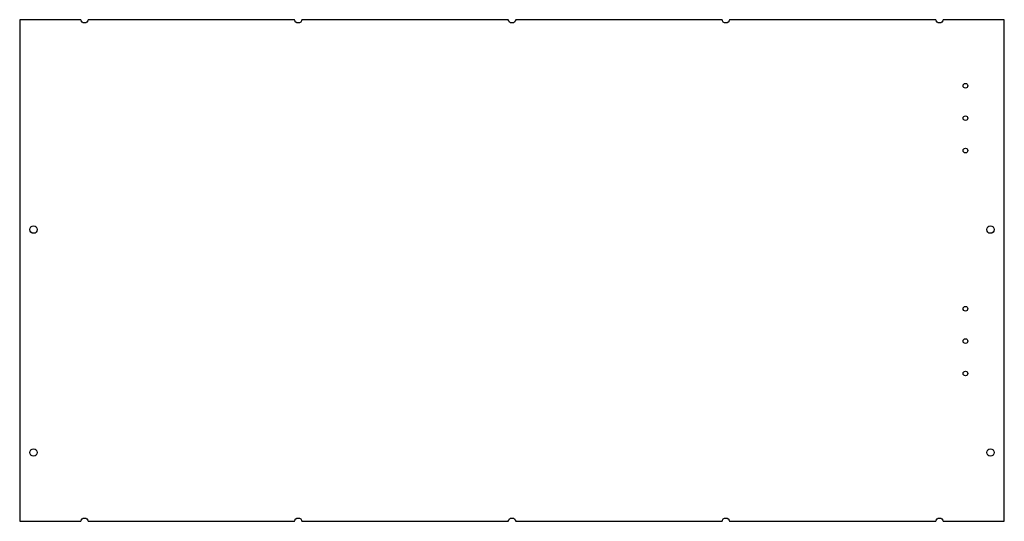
# Model space of a CAD drawing. Header units: millimetres. Extents: x 0 to 1064, y 0 to 542.
import ezdxf

# ---------------------------------------------------------------- set-up
doc = ezdxf.new("R2010")
doc.units = ezdxf.units.MM
doc.layers.add('CUT', color=7, linetype='CONTINUOUS')

msp = doc.modelspace()

# ---------------------------------------------------------------- linework, layer by layer
at = {"layer": 'CUT'}
msp.add_lwpolyline([(0, 0), (66, 0, -0.881917), (74, 0), (297, 0, -0.881917), (305, 0), (528, 0, -0.881917), (536, 0), (759, 0, -0.881917), (767, 0), (990, 0, -0.881917), (998, 0), (1064, 0), (1064, 542), (998, 542, -0.881917), (990, 542), (767, 542, -0.881917), (759, 542), (536, 542, -0.881917), (528, 542), (305, 542, -0.881917), (297, 542), (74, 542, -0.881917), (66, 542), (0, 542)], format="xyb", close=True, dxfattribs=at)
for centre, radius in [((1022, 470.6), 2.5), ((1022, 435.6), 2.5), ((1022, 400.6), 2.5), ((15, 315.2), 4), ((1049, 315.2), 4), ((1022, 229.7), 2.5), ((1022, 194.7), 2.5), ((1022, 159.7), 2.5), ((15, 74.3), 4), ((1049, 74.3), 4)]:
    msp.add_circle(centre, radius, dxfattribs=at)

doc.saveas('drawing.dxf')
